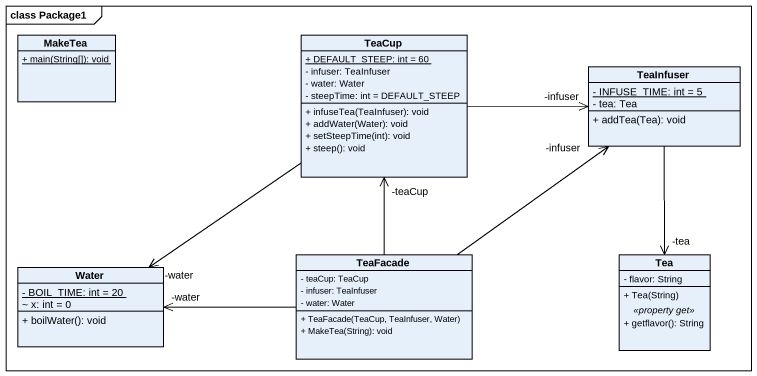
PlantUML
@startuml
mainframe class Package1
hide circle
hide empty members
skinparam classAttributeIconSize 0
class MakeTea {
  {static} + main(String[]): void
}
class TeaCup {
  {static} + DEFAULT_STEEP: int = 60
  - infuser: TeaInfuser
  - water: Water
  - steepTime: int = DEFAULT_STEEP
  + infuseTea(TeaInfuser): void
  + addWater(Water): void
  + setSteepTime(int): void
  + steep(): void
}
class TeaInfuser {
  {static} - INFUSE_TIME: int = 5
  - tea: Tea
  + addTea(Tea): void
}
class Water {
  {static} - BOIL_TIME: int = 20
  ~ x: int = 0
  + boilWater(): void
}
class TeaFacade {
  - teaCup: TeaCup
  - infuser: TeaInfuser
  - water: Water
  + TeaFacade(TeaCup, TeaInfuser, Water)
  + MakeTea(String): void
}
class Tea {
  - flavor: String
  --
  + Tea(String)
  .. <<property get>> ..
  + getflavor(): String
}
TeaCup -right-> "-infuser" TeaInfuser
TeaCup --> "-water" Water
TeaInfuser --> "-tea" Tea
TeaFacade -up-> "-teaCup" TeaCup
TeaFacade -up-> "-infuser" TeaInfuser
TeaFacade -left-> "-water" Water
@enduml
